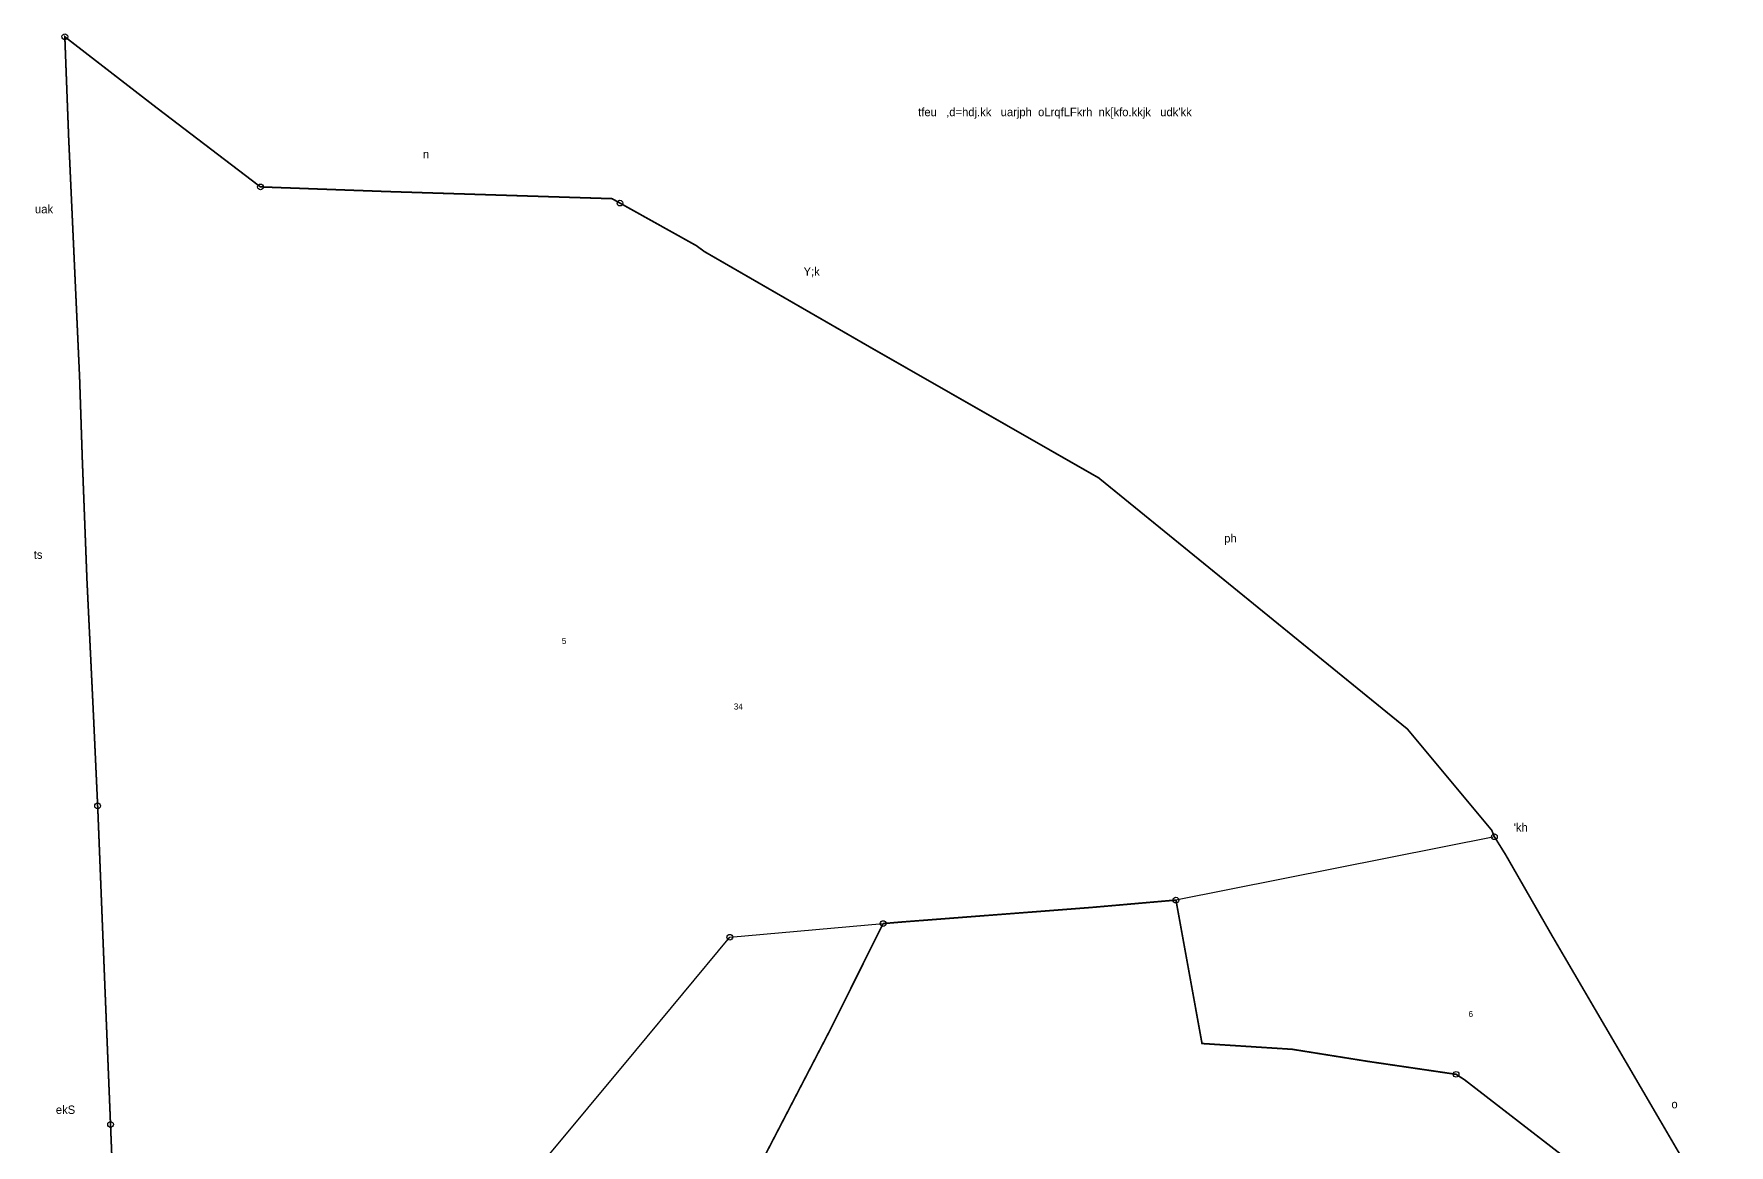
# Model space of a CAD drawing. Header units: metres. Extents: x 101 to 289482, y 35 to 2025005.
# Drawn here: x 101 to 607, y 676 to 1007 of the extents above; entities that cross this region are included whole.
import ezdxf
from ezdxf.enums import TextEntityAlignment as Align

# ---------------------------------------------------------------- set-up
doc = ezdxf.new("R2010")
doc.units = ezdxf.units.M
doc.header["$MEASUREMENT"] = 0
for name, color, linetype in [('POLY_PARCEL', 6, 'Continuous'), ('SYM_STONE', 1, 'Continuous'), ('TEXT_MAPIN', 7, 'Continuous'), ('TEXT_MAPOUT', 7, 'Continuous'), ('TEXT_PARCEL', 7, 'Continuous'), ('V_BOUND_LINE', 7, 'Continuous')]:
    doc.layers.add(name, color=color, linetype=linetype)
doc.styles.add('TEXT_MAP', font='KRDEV050.TTF')

# ---------------------------------------------------------------- blocks, each defined once
blk = doc.blocks.new('STONE')
blk.add_circle((0, 0), 0.851)
blk = doc.blocks.new('G')
at = {"layer": 'POLY_PARCEL'}
for points in [[(536.84, 767.63), (441.9, 748.76)], [(252.24, 669.56), (280.85, 703.97), (308.9, 737.69), (354.6, 741.75)]]:
    blk.add_lwpolyline(points, dxfattribs=at)
at = {"layer": 'V_BOUND_LINE', "const_width": 0.5}
for points in [[(125.38, 654.8), (122.48, 725.89), (120.5, 775.53), (119.1, 805.79), (119.1, 805.79), (117.26, 843.91), (115.87, 880.01), (115.06, 904.44), (111.81, 975.65), (110.65, 1006.08), (137.76, 985.12), (168.97, 961.33), (206.85, 959.94), (273.79, 957.82), (298.93, 943.81), (301.32, 942.05), (350.91, 913.45), (418.87, 874.59), (510.9, 799.74), (536.03, 769.58), (536.84, 767.63), (540.15, 762.32), (553.87, 738.4), (576.4, 699.89), (606.55, 648.29)], [(584.17, 651.72), (527.99, 695.15), (525.42, 696.82), (499.16, 700.67), (476.55, 704.28), (449.67, 706), (441.9, 748.76), (416.69, 746.56), (360.35, 742.24), (354.6, 741.75)], [(354.6, 741.75), (338.82, 710.09), (319.32, 672.54), (311.72, 636.9)]]:
    blk.add_lwpolyline(points, dxfattribs=at)
at = {"layer": 'SYM_STONE'}
for p in [(110.65, 1006.08), (168.97, 961.33), (276.15, 956.51), (120.41, 776.82), (536.84, 767.63), (441.9, 748.76), (308.9, 737.69), (354.6, 741.75), (525.42, 696.82), (124.28, 681.9)]:
    blk.add_blockref('STONE', p, dxfattribs=at)
at = {"layer": 'TEXT_MAPIN', "style": 'TEXT_MAP'}
for s, p in [('5', (259.49, 825.07)), ('6', (529.8, 713.91))]:
    blk.add_text(s, height=1.8, dxfattribs=at).set_placement(p, align=Align.CENTER)
at = {"layer": 'TEXT_MAPOUT', "style": 'TEXT_MAP'}
for s, p in [("tfeu   ,d=hdj.kk   uarjph  oLrqfLFkrh  nk[kfo.kkjk   udk'kk", (365.03, 982.4)), ('n', (217.41, 969.82)), ('uak', (101.76, 953.47)), ('Y;k', (330.89, 934.88)), ('ph', (456.28, 855.34)), ('ts', (101.38, 850.46)), ("'kh", (542.61, 769.17)), ('ekS', (107.98, 685.02)), ('o', (589.61, 686.7))]:
    blk.add_text(s, height=2.5, dxfattribs=at).set_placement(p)
at = {"layer": 'TEXT_PARCEL', "style": 'TEXT_MAP'}
blk.add_text('34', height=1.8, dxfattribs=at).set_placement((311.44, 805.55), align=Align.CENTER)

msp = doc.modelspace()

# ---------------------------------------------------------------- block references
msp.add_blockref('G', (0, 0))

doc.saveas('drawing.dxf')
